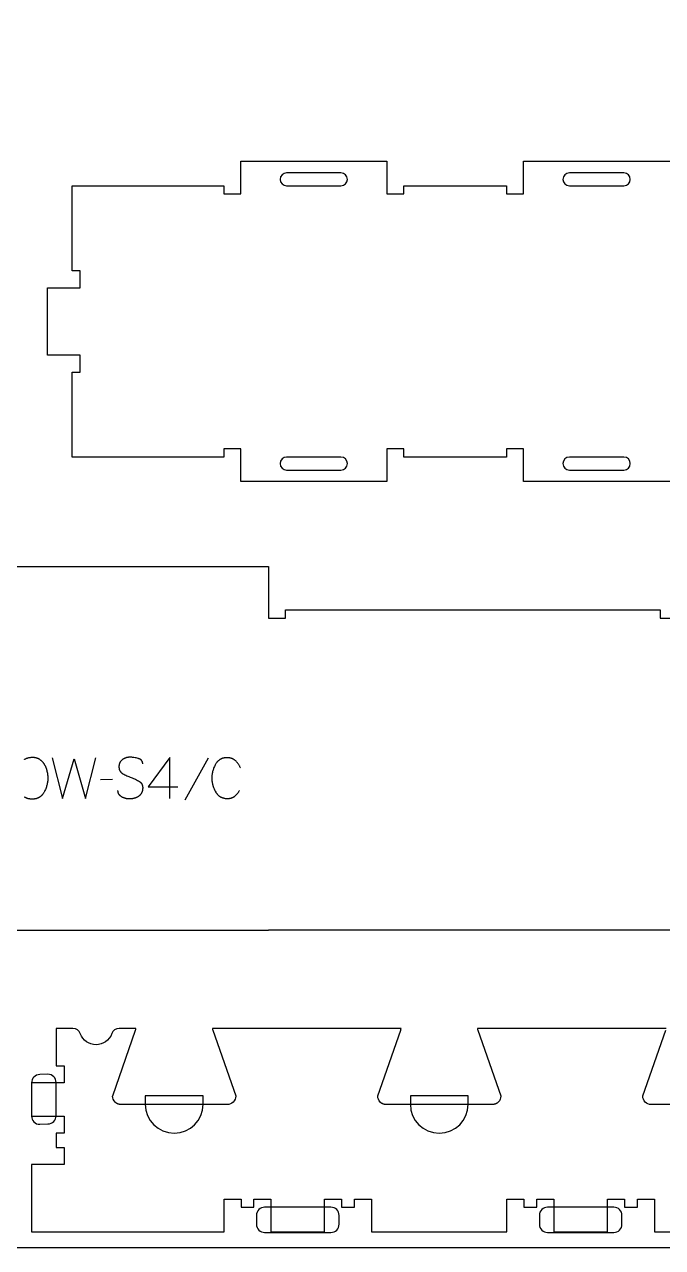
# Model space of a CAD drawing. Extents: x 0 to 4485, y 0 to 8771.
# Drawn here: x 1589 to 2058, y 3763 to 4662 of the extents above; entities that cross this region are included whole.
import ezdxf

# ---------------------------------------------------------------- set-up
doc = ezdxf.new("R2010")
doc.units = 0
for name, color, linetype in [('0_SHEET_SPRUCEPLY_2440X122', 1, 'CONTINUOUS'), ('1_ANYTOOL_1MMDEEP_LABELS_S', 2, 'CONTINUOUS'), ('3_ANYTOOL_CUTTHROUGH_INSID', 4, 'CONTINUOUS'), ('4_ANYTOOL_CUTTHROUGH_OUTSI', 5, 'CONTINUOUS'), ('5_ANYTOOL_HALF_MILL_9MM_IN', 3, 'CONTINUOUS')]:
    doc.layers.add(name, color=color, linetype=linetype)

msp = doc.modelspace()

# ---------------------------------------------------------------- linework, layer by layer
at = {"layer": '0_SHEET_SPRUCEPLY_2440X122'}
msp.add_lwpolyline([(371.7, 4982.59), (371.7, 3762.59), (2811.7, 3762.59), (2811.7, 4982.59)], close=True, dxfattribs=at)
at = {"layer": '1_ANYTOOL_1MMDEEP_LABELS_S', "color": 2}
for points in [[(1588.89, 4121.53), (1589.03, 4121.61), (1589.16, 4121.7), (1589.3, 4121.78), (1589.44, 4121.86), (1589.59, 4121.93), (1589.73, 4122.01), (1589.88, 4122.08), (1590.17, 4122.22), (1590.47, 4122.34), (1590.78, 4122.46), (1591.1, 4122.57), (1591.42, 4122.67), (1591.75, 4122.76), (1592.08, 4122.84), (1592.43, 4122.91), (1592.77, 4122.97), (1593.13, 4123.02), (1593.49, 4123.06), (1593.86, 4123.1), (1594.23, 4123.12), (1594.61, 4123.13), (1595, 4123.14), (1595.37, 4123.13), (1595.74, 4123.12), (1596.1, 4123.09), (1596.45, 4123.05), (1596.62, 4123.02), (1596.79, 4122.99), (1596.96, 4122.96), (1597.13, 4122.93), (1597.29, 4122.9), (1597.46, 4122.86), (1597.62, 4122.81), (1597.78, 4122.77), (1597.94, 4122.72), (1598.09, 4122.67), (1598.25, 4122.62), (1598.4, 4122.56), (1598.55, 4122.5), (1598.7, 4122.44), (1598.85, 4122.38), (1599, 4122.31), (1599.14, 4122.24), (1599.28, 4122.16), (1599.42, 4122.09), (1599.56, 4122.01), (1599.7, 4121.93), (1599.84, 4121.84), (1599.97, 4121.75), (1600.1, 4121.66), (1600.36, 4121.47), (1600.62, 4121.28), (1600.86, 4121.08), (1601.11, 4120.87), (1601.34, 4120.66), (1601.57, 4120.44), (1601.8, 4120.22), (1602.01, 4119.98), (1602.23, 4119.75), (1602.43, 4119.5), (1602.64, 4119.25), (1602.83, 4119), (1603.02, 4118.73), (1603.2, 4118.47), (1603.38, 4118.19), (1603.55, 4117.91), (1603.72, 4117.63), (1603.88, 4117.34), (1604.03, 4117.04), (1604.18, 4116.75), (1604.33, 4116.45), (1604.46, 4116.14), (1604.59, 4115.83), (1604.72, 4115.52), (1604.84, 4115.21), (1604.96, 4114.89), (1605.06, 4114.56), (1605.17, 4114.24), (1605.27, 4113.91), (1605.36, 4113.57), (1605.44, 4113.24), (1605.52, 4112.9), (1605.67, 4112.21), (1605.8, 4111.54), (1605.9, 4110.87), (1605.99, 4110.21), (1606.06, 4109.55), (1606.11, 4108.9), (1606.14, 4108.26), (1606.15, 4107.63), (1606.13, 4106.99), (1606.1, 4106.35), (1606.05, 4105.71), (1605.97, 4105.08), (1605.88, 4104.44), (1605.76, 4103.8), (1605.62, 4103.16), (1605.45, 4102.53), (1605.27, 4101.89), (1605.07, 4101.25), (1604.84, 4100.61), (1604.59, 4099.98), (1604.32, 4099.34), (1604.03, 4098.7), (1603.72, 4098.06), (1603.38, 4097.43), (1603.21, 4097.11), (1603.02, 4096.81), (1602.83, 4096.51), (1602.64, 4096.23), (1602.44, 4095.96), (1602.23, 4095.69), (1602.02, 4095.44), (1601.8, 4095.19), (1601.69, 4095.08), (1601.57, 4094.96), (1601.46, 4094.85), (1601.34, 4094.74), (1601.22, 4094.63), (1601.1, 4094.52), (1600.98, 4094.42), (1600.86, 4094.32), (1600.73, 4094.22), (1600.61, 4094.12), (1600.48, 4094.03), (1600.35, 4093.94), (1600.22, 4093.85), (1600.09, 4093.76), (1599.95, 4093.68), (1599.82, 4093.6), (1599.68, 4093.52), (1599.54, 4093.45), (1599.4, 4093.37), (1599.26, 4093.3), (1599.12, 4093.23), (1598.97, 4093.17), (1598.83, 4093.1), (1598.68, 4093.04), (1598.53, 4092.98), (1598.38, 4092.93), (1598.23, 4092.87), (1598.07, 4092.82), (1597.76, 4092.73), (1597.44, 4092.64), (1597.11, 4092.57), (1596.78, 4092.5), (1596.44, 4092.45), (1596.1, 4092.4), (1595.75, 4092.37), (1595.39, 4092.35), (1595.03, 4092.33), (1594.66, 4092.33), (1594.28, 4092.33), (1593.9, 4092.35), (1593.53, 4092.37), (1593.17, 4092.41), (1592.81, 4092.45), (1592.47, 4092.51), (1592.12, 4092.57), (1591.79, 4092.65), (1591.46, 4092.74), (1591.14, 4092.83), (1590.98, 4092.88), (1590.82, 4092.94), (1590.66, 4092.99), (1590.51, 4093.05), (1590.36, 4093.12), (1590.21, 4093.18), (1590.06, 4093.25), (1589.91, 4093.32), (1589.77, 4093.39), (1589.62, 4093.46), (1589.48, 4093.54), (1589.34, 4093.62), (1589.2, 4093.7), (1589.06, 4093.79), (1588.93, 4093.88)], [(1609.32, 4122.8), (1617.03, 4092.8), (1625.47, 4121.9), (1633.96, 4092.8), (1641.46, 4122.8)], [(1675.92, 4118.21), (1675.91, 4118.4), (1675.91, 4118.49), (1675.9, 4118.58), (1675.9, 4118.67), (1675.89, 4118.76), (1675.88, 4118.85), (1675.87, 4118.94), (1675.85, 4119.03), (1675.84, 4119.11), (1675.82, 4119.19), (1675.8, 4119.28), (1675.78, 4119.36), (1675.76, 4119.44), (1675.74, 4119.52), (1675.71, 4119.6), (1675.69, 4119.68), (1675.66, 4119.76), (1675.63, 4119.83), (1675.6, 4119.91), (1675.56, 4119.98), (1675.53, 4120.05), (1675.49, 4120.13), (1675.46, 4120.2), (1675.42, 4120.27), (1675.38, 4120.34), (1675.33, 4120.4), (1675.29, 4120.47), (1675.24, 4120.54), (1675.2, 4120.6), (1675.15, 4120.67), (1675.1, 4120.73), (1675.05, 4120.79), (1674.99, 4120.85), (1674.94, 4120.91), (1674.88, 4120.97), (1674.82, 4121.03), (1674.76, 4121.08), (1674.7, 4121.14), (1674.64, 4121.19), (1674.57, 4121.25), (1674.5, 4121.3), (1674.44, 4121.35), (1674.37, 4121.4), (1674.3, 4121.45), (1674.22, 4121.5), (1674.15, 4121.55), (1674.07, 4121.59), (1673.99, 4121.64), (1673.92, 4121.68), (1673.83, 4121.73), (1673.75, 4121.77), (1673.58, 4121.85), (1673.41, 4121.93), (1673.22, 4122), (1673.04, 4122.07), (1672.84, 4122.14), (1672.64, 4122.2), (1671.83, 4122.42), (1671.03, 4122.61), (1670.24, 4122.77), (1669.47, 4122.9), (1669.09, 4122.96), (1668.72, 4123.01), (1668.34, 4123.05), (1667.97, 4123.08), (1667.61, 4123.11), (1667.25, 4123.12), (1666.89, 4123.14), (1666.53, 4123.14), (1666.34, 4123.14), (1666.14, 4123.13), (1665.95, 4123.12), (1665.76, 4123.11), (1665.57, 4123.09), (1665.38, 4123.08), (1665.19, 4123.05), (1665.01, 4123.03), (1664.82, 4123), (1664.64, 4122.96), (1664.46, 4122.92), (1664.27, 4122.88), (1664.1, 4122.84), (1663.92, 4122.79), (1663.74, 4122.74), (1663.56, 4122.68), (1663.39, 4122.63), (1663.21, 4122.56), (1663.04, 4122.5), (1662.87, 4122.43), (1662.7, 4122.35), (1662.53, 4122.28), (1662.37, 4122.2), (1662.2, 4122.11), (1662.03, 4122.03), (1661.87, 4121.94), (1661.71, 4121.84), (1661.55, 4121.74), (1661.39, 4121.64), (1661.23, 4121.54), (1661.07, 4121.43), (1660.92, 4121.32), (1660.76, 4121.2), (1660.62, 4121.08), (1660.47, 4120.96), (1660.33, 4120.84), (1660.2, 4120.71), (1660.07, 4120.58), (1659.95, 4120.45), (1659.83, 4120.31), (1659.72, 4120.17), (1659.61, 4120.03), (1659.5, 4119.88), (1659.4, 4119.73), (1659.31, 4119.58), (1659.22, 4119.42), (1659.13, 4119.27), (1659.05, 4119.11), (1658.98, 4118.94), (1658.91, 4118.77), (1658.84, 4118.6), (1658.78, 4118.43), (1658.72, 4118.25), (1658.67, 4118.07), (1658.63, 4117.89), (1658.59, 4117.71), (1658.55, 4117.52), (1658.52, 4117.33), (1658.49, 4117.13), (1658.47, 4116.93), (1658.45, 4116.73), (1658.44, 4116.53), (1658.43, 4116.32), (1658.43, 4116.11), (1658.43, 4115.9), (1658.44, 4115.68), (1658.46, 4115.48), (1658.48, 4115.27), (1658.5, 4115.07), (1658.53, 4114.88), (1658.57, 4114.68), (1658.61, 4114.49), (1658.65, 4114.31), (1658.71, 4114.13), (1658.77, 4113.95), (1658.83, 4113.77), (1658.86, 4113.69), (1658.9, 4113.6), (1658.93, 4113.52), (1658.97, 4113.43), (1659.01, 4113.35), (1659.05, 4113.27), (1659.09, 4113.19), (1659.14, 4113.11), (1659.18, 4113.03), (1659.23, 4112.95), (1659.28, 4112.88), (1659.33, 4112.8), (1659.38, 4112.73), (1659.43, 4112.65), (1659.48, 4112.58), (1659.54, 4112.51), (1659.59, 4112.44), (1659.65, 4112.37), (1659.71, 4112.3), (1659.77, 4112.23), (1659.83, 4112.16), (1659.89, 4112.09), (1659.96, 4112.03), (1660.02, 4111.96), (1660.16, 4111.84), (1660.3, 4111.71), (1660.44, 4111.6), (1660.6, 4111.48), (1660.75, 4111.37), (1660.92, 4111.26), (1661.09, 4111.15), (1661.26, 4111.05), (1661.97, 4110.66), (1662.71, 4110.28), (1663.45, 4109.92), (1664.22, 4109.56), (1665, 4109.21), (1665.79, 4108.88), (1666.6, 4108.56), (1667.43, 4108.25), (1668.26, 4107.93), (1669.06, 4107.61), (1669.85, 4107.26), (1670.61, 4106.9), (1671.36, 4106.53), (1672.08, 4106.14), (1672.79, 4105.73), (1673.47, 4105.31), (1673.64, 4105.2), (1673.8, 4105.09), (1673.95, 4104.97), (1674.03, 4104.91), (1674.1, 4104.85), (1674.17, 4104.79), (1674.24, 4104.73), (1674.31, 4104.66), (1674.38, 4104.6), (1674.45, 4104.53), (1674.51, 4104.46), (1674.57, 4104.4), (1674.64, 4104.33), (1674.7, 4104.26), (1674.76, 4104.19), (1674.81, 4104.12), (1674.87, 4104.04), (1674.92, 4103.97), (1674.98, 4103.89), (1675.03, 4103.82), (1675.08, 4103.74), (1675.13, 4103.66), (1675.17, 4103.59), (1675.22, 4103.51), (1675.26, 4103.43), (1675.3, 4103.34), (1675.35, 4103.26), (1675.39, 4103.18), (1675.42, 4103.09), (1675.46, 4103.01), (1675.5, 4102.92), (1675.53, 4102.83), (1675.56, 4102.74), (1675.59, 4102.66), (1675.62, 4102.56), (1675.65, 4102.47), (1675.68, 4102.38), (1675.73, 4102.19), (1675.77, 4102), (1675.81, 4101.81), (1675.84, 4101.61), (1675.86, 4101.4), (1675.88, 4101.2), (1675.89, 4100.98), (1675.9, 4100.77), (1675.9, 4100.55), (1675.9, 4100.33), (1675.89, 4100.1), (1675.87, 4099.87), (1675.85, 4099.64), (1675.83, 4099.41), (1675.79, 4099.19), (1675.76, 4098.97), (1675.72, 4098.75), (1675.67, 4098.54), (1675.62, 4098.33), (1675.56, 4098.12), (1675.5, 4097.92), (1675.44, 4097.72), (1675.36, 4097.53), (1675.29, 4097.34), (1675.21, 4097.15), (1675.12, 4096.97), (1675.03, 4096.79), (1674.93, 4096.62), (1674.83, 4096.44), (1674.72, 4096.28), (1674.61, 4096.11), (1674.49, 4095.95), (1674.37, 4095.8), (1674.25, 4095.64), (1674.11, 4095.49), (1673.98, 4095.35), (1673.84, 4095.21), (1673.69, 4095.07), (1673.54, 4094.93), (1673.38, 4094.8), (1673.22, 4094.68), (1673.05, 4094.55), (1672.88, 4094.43), (1672.7, 4094.32), (1672.34, 4094.1), (1671.98, 4093.89), (1671.61, 4093.7), (1671.24, 4093.52), (1670.86, 4093.35), (1670.49, 4093.2), (1670.3, 4093.13), (1670.1, 4093.06), (1669.91, 4093), (1669.72, 4092.94), (1669.52, 4092.88), (1669.33, 4092.83), (1669.13, 4092.78), (1668.94, 4092.74), (1668.74, 4092.69), (1668.54, 4092.65), (1668.34, 4092.62), (1668.14, 4092.59), (1667.94, 4092.56), (1667.74, 4092.53), (1667.33, 4092.49), (1666.92, 4092.47), (1666.51, 4092.45), (1666.1, 4092.45), (1665.69, 4092.47), (1665.28, 4092.49), (1664.88, 4092.53), (1664.49, 4092.59), (1664.1, 4092.65), (1663.71, 4092.73), (1663.33, 4092.82), (1662.96, 4092.92), (1662.58, 4093.04), (1662.22, 4093.16), (1661.85, 4093.31), (1661.49, 4093.46), (1661.14, 4093.63), (1660.79, 4093.8), (1660.45, 4094), (1660.28, 4094.1), (1660.11, 4094.2), (1659.96, 4094.31), (1659.8, 4094.42), (1659.66, 4094.53), (1659.51, 4094.64), (1659.38, 4094.76), (1659.25, 4094.88), (1659.12, 4095.01), (1659, 4095.13), (1658.88, 4095.26), (1658.77, 4095.4), (1658.72, 4095.46), (1658.67, 4095.53), (1658.62, 4095.6), (1658.57, 4095.67), (1658.52, 4095.74), (1658.48, 4095.81), (1658.43, 4095.88), (1658.39, 4095.96), (1658.35, 4096.03), (1658.31, 4096.1), (1658.27, 4096.18), (1658.23, 4096.26), (1658.19, 4096.33), (1658.16, 4096.41), (1658.12, 4096.49), (1658.09, 4096.56), (1658.06, 4096.64), (1658.03, 4096.72), (1658, 4096.8), (1657.97, 4096.89), (1657.92, 4097.05), (1657.87, 4097.22), (1657.83, 4097.39), (1657.8, 4097.56), (1657.77, 4097.74), (1657.75, 4097.92), (1657.73, 4098.1), (1657.71, 4098.29), (1657.71, 4098.48), (1657.7, 4098.67)], [(1695.93, 4092.8), (1695.97, 4122.84), (1679.95, 4101.45)], [(1724.13, 4122.33), (1706.95, 4091.55)], [(1747.75, 4115.3), (1747.58, 4115.7), (1747.41, 4116.09), (1747.23, 4116.48), (1747.04, 4116.85), (1746.85, 4117.22), (1746.64, 4117.58), (1746.42, 4117.93), (1746.19, 4118.27), (1745.95, 4118.6), (1745.7, 4118.92), (1745.44, 4119.24), (1745.17, 4119.54), (1744.89, 4119.84), (1744.6, 4120.13), (1744.3, 4120.41), (1744, 4120.68), (1743.84, 4120.81), (1743.68, 4120.93), (1743.52, 4121.05), (1743.35, 4121.17), (1743.19, 4121.29), (1743.02, 4121.4), (1742.85, 4121.5), (1742.67, 4121.6), (1742.5, 4121.7), (1742.32, 4121.79), (1742.14, 4121.88), (1741.96, 4121.97), (1741.78, 4122.05), (1741.59, 4122.13), (1741.4, 4122.2), (1741.21, 4122.27), (1741.02, 4122.33), (1740.83, 4122.39), (1740.63, 4122.45), (1740.43, 4122.5), (1740.23, 4122.55), (1740.03, 4122.59), (1739.83, 4122.63), (1739.62, 4122.66), (1739.41, 4122.7), (1739.2, 4122.72), (1738.99, 4122.74), (1738.77, 4122.76), (1738.55, 4122.78), (1738.33, 4122.79), (1738.11, 4122.79), (1737.89, 4122.8), (1737.55, 4122.79), (1737.21, 4122.78), (1736.88, 4122.76), (1736.55, 4122.72), (1736.23, 4122.68), (1735.91, 4122.63), (1735.6, 4122.57), (1735.29, 4122.5), (1734.99, 4122.43), (1734.7, 4122.34), (1734.41, 4122.24), (1734.12, 4122.14), (1733.85, 4122.02), (1733.71, 4121.96), (1733.57, 4121.9), (1733.44, 4121.83), (1733.3, 4121.77), (1733.17, 4121.7), (1733.04, 4121.62), (1732.91, 4121.55), (1732.78, 4121.47), (1732.66, 4121.39), (1732.53, 4121.31), (1732.41, 4121.23), (1732.28, 4121.14), (1732.16, 4121.05), (1732.04, 4120.96), (1731.8, 4120.78), (1731.57, 4120.58), (1731.35, 4120.37), (1731.13, 4120.16), (1730.91, 4119.93), (1730.7, 4119.7), (1730.5, 4119.46), (1730.3, 4119.2), (1730.1, 4118.94), (1729.91, 4118.67), (1729.73, 4118.39), (1729.55, 4118.1), (1729.21, 4117.51), (1728.89, 4116.92), (1728.6, 4116.31), (1728.32, 4115.7), (1728.07, 4115.08), (1727.84, 4114.45), (1727.63, 4113.82), (1727.45, 4113.18), (1727.28, 4112.53), (1727.14, 4111.88), (1727.02, 4111.22), (1726.92, 4110.55), (1726.84, 4109.87), (1726.79, 4109.19), (1726.76, 4108.49), (1726.75, 4107.8), (1726.76, 4107.1), (1726.79, 4106.41), (1726.85, 4105.72), (1726.92, 4105.05), (1727.02, 4104.38), (1727.15, 4103.72), (1727.29, 4103.06), (1727.37, 4102.74), (1727.46, 4102.41), (1727.55, 4102.09), (1727.65, 4101.77), (1727.75, 4101.45), (1727.86, 4101.14), (1727.97, 4100.82), (1728.09, 4100.51), (1728.35, 4099.89), (1728.63, 4099.28), (1728.93, 4098.68), (1729.25, 4098.08), (1729.6, 4097.49), (1729.78, 4097.2), (1729.96, 4096.92), (1730.16, 4096.65), (1730.35, 4096.39), (1730.56, 4096.14), (1730.77, 4095.89), (1730.98, 4095.66), (1731.2, 4095.44), (1731.43, 4095.22), (1731.66, 4095.01), (1731.9, 4094.82), (1732.02, 4094.72), (1732.15, 4094.63), (1732.27, 4094.54), (1732.4, 4094.45), (1732.52, 4094.37), (1732.65, 4094.28), (1732.78, 4094.2), (1732.91, 4094.12), (1733.04, 4094.04), (1733.18, 4093.97), (1733.31, 4093.9), (1733.45, 4093.83), (1733.73, 4093.69), (1734.01, 4093.57), (1734.3, 4093.46), (1734.6, 4093.35), (1734.9, 4093.25), (1735.21, 4093.17), (1735.52, 4093.09), (1735.84, 4093.02), (1736.16, 4092.96), (1736.49, 4092.91), (1736.83, 4092.87), (1737.17, 4092.84), (1737.52, 4092.81), (1737.87, 4092.8), (1738.23, 4092.8), (1738.61, 4092.8), (1738.99, 4092.82), (1739.17, 4092.84), (1739.35, 4092.85), (1739.54, 4092.87), (1739.71, 4092.9), (1739.89, 4092.93), (1740.07, 4092.96), (1740.24, 4092.99), (1740.41, 4093.03), (1740.58, 4093.07), (1740.75, 4093.11), (1740.92, 4093.15), (1741.08, 4093.2), (1741.24, 4093.26), (1741.4, 4093.31), (1741.56, 4093.37), (1741.72, 4093.43), (1741.87, 4093.5), (1742.03, 4093.57), (1742.18, 4093.64), (1742.33, 4093.71), (1742.48, 4093.79), (1742.62, 4093.87), (1742.77, 4093.96), (1742.91, 4094.04), (1743.05, 4094.13), (1743.19, 4094.23), (1743.32, 4094.32), (1743.46, 4094.43), (1743.72, 4094.63), (1743.98, 4094.85), (1744.24, 4095.07), (1744.49, 4095.3), (1744.73, 4095.54), (1744.97, 4095.78), (1745.2, 4096.03), (1745.43, 4096.29), (1745.65, 4096.56), (1745.87, 4096.83), (1746.08, 4097.11), (1746.29, 4097.4), (1746.49, 4097.69), (1746.68, 4098), (1746.87, 4098.31), (1747.06, 4098.63)], [(1653.67, 4106.68), (1644.89, 4106.6)], [(1679.95, 4101.45), (1701.72, 4101.45)]]:
    msp.add_lwpolyline(points, dxfattribs=at)
at = {"layer": '3_ANYTOOL_CUTTHROUGH_INSID', "color": 4}
for points in [[(1821.7, 4543.34, 1), (1821.7, 4552.84), (1781.7, 4552.84, 1), (1781.7, 4543.34)], [(2029.7, 4543.34, 1), (2029.7, 4552.84), (1989.7, 4552.84, 1), (1989.7, 4543.34)], [(1821.7, 4343.84), (1781.7, 4343.84, 1), (1781.7, 4334.34), (1821.7, 4334.34, 1)], [(2029.7, 4343.84), (1989.7, 4343.84, 1), (1989.7, 4334.34), (2029.7, 4334.34, 1)]]:
    msp.add_lwpolyline(points, format="xyb", close=True, dxfattribs=at)
at = {"layer": '4_ANYTOOL_CUTTHROUGH_OUTSI', "color": 5}
for points in [[(2063.45, 4325.84), (1955.95, 4325.84), (1955.95, 4349.84), (1943.45, 4349.84), (1943.45, 4343.84), (1867.95, 4343.84), (1867.95, 4349.84), (1855.45, 4349.84), (1855.45, 4325.84), (1747.95, 4325.84), (1747.95, 4349.84), (1735.45, 4349.84), (1735.45, 4343.84), (1623.95, 4343.84), (1623.95, 4406.34), (1629.95, 4406.34), (1629.95, 4418.84), (1605.95, 4418.84), (1605.95, 4468.34), (1629.95, 4468.34), (1629.95, 4480.84), (1623.95, 4480.84), (1623.95, 4543.34), (1735.45, 4543.34), (1735.45, 4537.34), (1747.95, 4537.34), (1747.95, 4561.34), (1855.45, 4561.34), (1855.45, 4537.34), (1867.95, 4537.34), (1867.95, 4543.34), (1943.45, 4543.34), (1943.45, 4537.34), (1955.95, 4537.34), (1955.95, 4561.34), (2063.45, 4561.34)], [(1468.95, 4263.34), (1768.45, 4263.34), (1768.45, 4225.43), (1780.95, 4225.43), (1780.95, 4231.43), (2056.45, 4231.43), (2056.45, 4225.43), (2068.95, 4225.43)], [(2068.95, 3995.93), (1768.45, 3995.93), (1768.45, 3995.84), (1468.95, 3995.84)]]:
    msp.add_lwpolyline(points, dxfattribs=at)
for points in [[(2060.75, 3923.72), (1922.06, 3923.72, 0.061485), (1922.29, 3922.33), (1939.19, 3874.06), (1939.2, 3874.02), (1939.2, 3873.97), (1939.2, 3873.97, -0.198912), (1937.37, 3869.55), (1937.27, 3869.45), (1937.16, 3869.35), (1937.04, 3869.25), (1936.93, 3869.15), (1936.81, 3869.05), (1936.69, 3868.96), (1936.56, 3868.87), (1936.44, 3868.78), (1936.31, 3868.7), (1936.18, 3868.62), (1936.04, 3868.54), (1935.91, 3868.47), (1935.77, 3868.39), (1935.63, 3868.33), (1935.49, 3868.26), (1935.35, 3868.2), (1935.2, 3868.14), (1935.06, 3868.09), (1934.91, 3868.04), (1934.76, 3867.99), (1934.61, 3867.95), (1934.46, 3867.91), (1934.31, 3867.87), (1934.16, 3867.84), (1934.01, 3867.81), (1933.86, 3867.79), (1933.71, 3867.77), (1933.56, 3867.75), (1933.41, 3867.74), (1933.26, 3867.73), (1933.1, 3867.73), (1932.95, 3867.72), (1854.95, 3867.72), (1854.81, 3867.73), (1854.65, 3867.73), (1854.5, 3867.74), (1854.35, 3867.75), (1854.2, 3867.77), (1854.05, 3867.79), (1853.9, 3867.81), (1853.75, 3867.84), (1853.6, 3867.87), (1853.45, 3867.91), (1853.3, 3867.95), (1853.15, 3867.99), (1853, 3868.04), (1852.85, 3868.09), (1852.71, 3868.14), (1852.56, 3868.2), (1852.42, 3868.26), (1852.28, 3868.33), (1852.14, 3868.39), (1852, 3868.47), (1851.87, 3868.54), (1851.73, 3868.62), (1851.6, 3868.7), (1851.47, 3868.78), (1851.35, 3868.87), (1851.22, 3868.96), (1851.1, 3869.05), (1850.98, 3869.15), (1850.87, 3869.25), (1850.75, 3869.35), (1850.64, 3869.45), (1850.54, 3869.55, -0.198912), (1848.7, 3873.97), (1848.7, 3874.02), (1848.72, 3874.06), (1865.62, 3922.33), (1865.62, 3922.33, 0.061485), (1865.85, 3923.72), (1727.16, 3923.72, 0.061485), (1727.39, 3922.33), (1744.29, 3874.06), (1744.3, 3874.02), (1744.3, 3873.97), (1744.3, 3873.97, -0.414214), (1738.05, 3867.72), (1660.05, 3867.72), (1659.91, 3867.73), (1659.75, 3867.73), (1659.6, 3867.74), (1659.45, 3867.75), (1659.3, 3867.77), (1659.15, 3867.79), (1659, 3867.81), (1658.85, 3867.84), (1658.7, 3867.87), (1658.55, 3867.91), (1658.4, 3867.95), (1658.25, 3867.99), (1658.1, 3868.04), (1657.95, 3868.09), (1657.81, 3868.14), (1657.66, 3868.2), (1657.52, 3868.26), (1657.38, 3868.33), (1657.24, 3868.39), (1657.1, 3868.47), (1656.97, 3868.54), (1656.83, 3868.62), (1656.7, 3868.7), (1656.57, 3868.78), (1656.45, 3868.87), (1656.32, 3868.96), (1656.2, 3869.05), (1656.08, 3869.15), (1655.97, 3869.25), (1655.85, 3869.35), (1655.74, 3869.45), (1655.64, 3869.55, -0.198912), (1653.8, 3873.97), (1653.8, 3874.02), (1653.82, 3874.06), (1670.72, 3922.33), (1670.72, 3922.33, 0.061485), (1670.95, 3923.72), (1658.55, 3923.72, 0.317837), (1653.13, 3919.89, -0.707107), (1630.03, 3919.89, 0.317837), (1624.61, 3923.72), (1612.2, 3923.72), (1612.2, 3896.22), (1618.2, 3896.22), (1618.2, 3895.97), (1618.2, 3883.97), (1618.2, 3883.72), (1594.2, 3883.72), (1594.2, 3859.22), (1618.2, 3859.22), (1618.2, 3858.97), (1618.2, 3846.97), (1618.2, 3846.72), (1612.2, 3846.72), (1612.2, 3836.22), (1618.2, 3836.22), (1618.2, 3823.97), (1618.2, 3823.72), (1594.2, 3823.72), (1594.2, 3774.22), (1735.7, 3774.22), (1735.7, 3797.97), (1735.7, 3798.22), (1748.2, 3798.22), (1748.2, 3792.22), (1757.7, 3792.22), (1757.7, 3798.22), (1770.2, 3798.22), (1770.2, 3797.97), (1770.2, 3774.22), (1809.7, 3774.22), (1809.7, 3797.97), (1809.7, 3798.22), (1822.2, 3798.22), (1822.2, 3792.22), (1831.7, 3792.22), (1831.7, 3798.22), (1844.2, 3798.22), (1844.2, 3797.97), (1844.2, 3774.22), (1943.7, 3774.22), (1943.7, 3797.97), (1943.7, 3798.22), (1956.2, 3798.22), (1956.2, 3797.97), (1956.2, 3792.22), (1965.7, 3792.22), (1965.7, 3797.97), (1965.7, 3798.22), (1978.2, 3798.22), (1978.2, 3797.97), (1978.2, 3774.22), (2017.7, 3774.22), (2017.7, 3797.97), (2017.7, 3798.22), (2030.2, 3798.22), (2030.2, 3797.97), (2030.2, 3792.22), (2039.7, 3792.22), (2039.7, 3797.97), (2039.7, 3798.22), (2052.2, 3798.22), (2052.2, 3797.97), (2052.2, 3774.22), (2139.7, 3774.22)], [(2127.85, 3867.72), (2049.85, 3867.72, -0.414214), (2043.6, 3873.97), (2043.6, 3874.02), (2043.62, 3874.06), (2060.52, 3922.33)]]:
    msp.add_lwpolyline(points, format="xyb", dxfattribs=at)
at = {"layer": '5_ANYTOOL_HALF_MILL_9MM_IN'}
for points in [[(1606.2, 3853.47, 0.414214), (1612.2, 3859.47), (1612.2, 3883.97, 0.414214), (1606.2, 3889.97), (1600.2, 3889.72, 0.414214), (1594.2, 3883.72), (1594.2, 3859.22, 0.414214), (1600.2, 3853.22)], [(1677.8, 3867.97, 1), (1720.3, 3867.97), (1720.3, 3868.22), (1720.3, 3874.22), (1677.8, 3874.22), (1677.8, 3868.22), (1677.8, 3867.97)], [(1872.7, 3867.97, 1), (1915.2, 3867.97), (1915.2, 3868.22), (1915.2, 3874.22), (1872.7, 3874.22), (1872.7, 3868.22), (1872.7, 3867.97)], [(1765.58, 3792.22, 0.414214), (1759.58, 3786.22), (1759.58, 3779.72, 0.414214), (1765.58, 3773.72), (1814.33, 3773.72, 0.414214), (1820.33, 3779.72), (1820.33, 3786.22, 0.414214), (1814.33, 3792.22)], [(1973.58, 3792.22, 0.414214), (1967.58, 3786.22), (1967.58, 3779.72, 0.414214), (1973.58, 3773.72), (2022.33, 3773.72, 0.414214), (2028.33, 3779.72), (2028.33, 3786.22, 0.414214), (2022.33, 3792.22)]]:
    msp.add_lwpolyline(points, format="xyb", close=True, dxfattribs=at)

doc.saveas('drawing.dxf')
